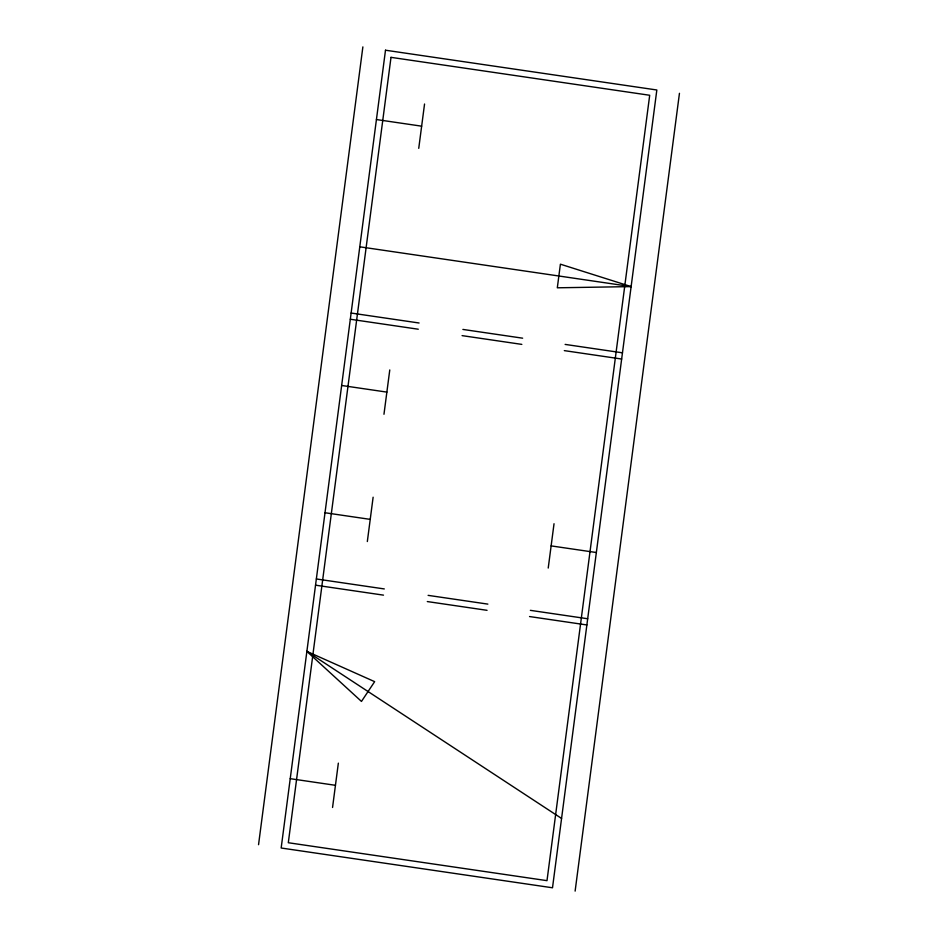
<?xml version="1.0" encoding="UTF-8"?>
<svg xmlns="http://www.w3.org/2000/svg" width="938" height="938" viewBox="0 0 938 938"><rect width="100%" height="100%" fill="white"/><g stroke="black" fill="none" stroke-linecap="round" stroke-linejoin="round"><path stroke-width="1.41" d="M258.548 844.692L362.877 46.9M332.556 807.466L338.348 763.145M367.333 541.531L373.125 497.21M383.97 414.268L389.774 369.947M418.747 148.333L424.551 104.012M548.226 568.053L554.03 523.732M575.123 891.1L679.452 93.308M631.133 286.594L557.313 287.802L560.408 264.188L631.133 286.594L359.782 246.811M376.419 119.548L421.643 126.173M351.117 313.046L419.087 323M462.891 329.426L522.642 338.184M565.133 344.41L622.469 352.817M350.308 319.248L418.266 329.215M462.082 335.628L521.833 344.387M564.313 350.624L621.66 359.031M341.643 385.483L386.866 392.107M325.005 512.746L370.229 519.371M551.134 545.893L596.357 552.517M316.341 578.969L384.299 588.935M428.115 595.36L487.866 604.119M530.357 610.345L587.692 618.752M315.531 585.183L383.49 595.138M427.306 601.563L487.057 610.321M529.536 616.547L586.883 624.954M290.229 778.669L335.452 785.305M306.867 651.406L374.649 681.656L361.47 701.425L306.867 651.406L561.581 818.452M385.495 50.218L281.166 848.011L552.505 887.782L656.835 89.989L385.495 50.218M391.005 57.347L288.306 842.734L546.995 880.653L649.694 95.266L391.005 57.347"/></g></svg>
